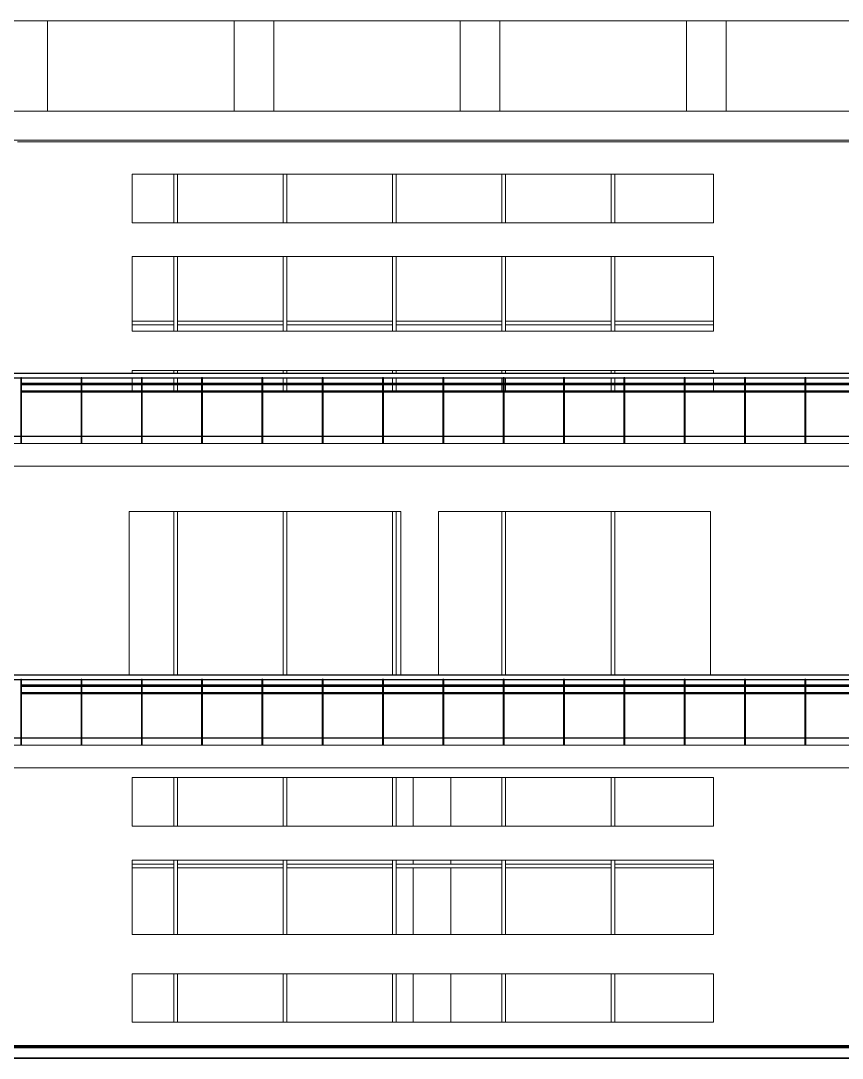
# Model space of a CAD drawing. Header units: millimetres. Extents: x 3062 to 3755, y 1606 to 1663.
# Drawn here: x 3256.272 to 3258.665, y 1630.855 to 1633.876 of the extents above; entities that cross this region are included whole.
import ezdxf

# ---------------------------------------------------------------- set-up
doc = ezdxf.new("R2010")
doc.units = ezdxf.units.MM
for name, color, linetype, lineweight in [('A-COLS', 52, 'Continuous', 9), ('A-FLOR', 192, 'Continuous', 9), ('A-GENM', 13, 'Continuous', 9), ('A-GLAZ-CWMG', 51, 'Continuous', 9), ('A-WALL', 113, 'Continuous', 9), ('AD6 PROJECT 1_dwg _2_', 8, 'Continuous', 9), ('adwwe', 4, 'Continuous', 9), ('col', 5, 'Continuous', 9), ('dimantions 2', 4, 'Continuous', 9), ('shbk', 7, 'Continuous', 9)]:
    doc.layers.add(name, color=color, linetype=linetype, lineweight=lineweight)
for name, color, linetype in [('A-Flor-Hral', 242, 'Continuous'), ('stairs', 1, 'Continuous'), ('WORK', 7, 'Continuous')]:
    doc.layers.add(name, color=color, linetype=linetype)

# ---------------------------------------------------------------- blocks, each defined once
blk = doc.blocks.new('AD6 PROJECT 1_dwg _2_-376432-East')
at = {"lineweight": 9}
for p, q in [((-103380, 0), (-68402, 0)), ((-103380, 0), (-63089, 0)), ((-95356, 0), (-56733, 0)), ((-117718, 0), (2282, 0)), ((-88650, 0), (-67836, 0)), ((-78650, 0), (-77836, 0)), ((-78650, 0), (-77850, 0)), ((-77850, 0), (-78650, 0)), ((-78650, 0), (-77850, 0)), ((-77850, 0), (-78650, 0)), ((-77836, 0), (-78636, 0)), ((-78636, 0), (-77836, 0)), ((-77836, 0), (-78636, 0)), ((-77850, 0), (-77836, 0)), ((-75350, 0), (-75336, 0)), ((-72850, 0), (-72836, 0)), ((-70350, 0), (-70336, 0)), ((-65752, 0), (-68402, 0)), ((-68402, 0), (-65752, 0))]:
    blk.add_line(p, q, dxfattribs=at)
at = {"lineweight": 9, "flags": 128}
blk.add_lwpolyline([(-117718, 0), (2282, 0)], close=True, dxfattribs=at)
for points in [[(-67836, 0), (-67850, 0), (-88650, 0)], [(-67904, 0), (-68404, 0), (-67904, 0)]]:
    blk.add_lwpolyline(points, dxfattribs=at)
at = {"layer": 'adwwe'}
for p, q in [((-68380, 0), (-88380, 0)), ((-88380, 0), (-68380, 0))]:
    blk.add_line(p, q, dxfattribs=at)
at = {"layer": 'col'}
for p, q in [((-78278, 0), (-78778, 0)), ((-78778, 0), (-78278, 0)), ((-78278, 0), (-78778, 0)), ((-78778, 0), (-78278, 0)), ((-78278, 0), (-78778, 0)), ((-78778, 0), (-78278, 0)), ((-78278, 0), (-78778, 0)), ((-78778, 0), (-78278, 0)), ((-78224, 0), (-78724, 0)), ((-78724, 0), (-78224, 0)), ((-78224, 0), (-78724, 0)), ((-78724, 0), (-78224, 0)), ((-78224, 0), (-78724, 0)), ((-78724, 0), (-78224, 0)), ((-78224, 0), (-78724, 0)), ((-78724, 0), (-78224, 0)), ((-78224, 0), (-78724, 0)), ((-78724, 0), (-78224, 0)), ((-78219, 0), (-78719, 0)), ((-78719, 0), (-78219, 0)), ((-78219, 0), (-78719, 0)), ((-78719, 0), (-78219, 0)), ((-73130, 0), (-73630, 0)), ((-73630, 0), (-73130, 0)), ((-73130, 0), (-73630, 0)), ((-73630, 0), (-73130, 0)), ((-73130, 0), (-73630, 0)), ((-73630, 0), (-73130, 0)), ((-73130, 0), (-73630, 0)), ((-73630, 0), (-73130, 0)), ((-73130, 0), (-73630, 0)), ((-73630, 0), (-73130, 0)), ((-73130, 0), (-73630, 0)), ((-73630, 0), (-73130, 0)), ((-68130, 0), (-68630, 0)), ((-68630, 0), (-68130, 0)), ((-67980, 0), (-68480, 0)), ((-68480, 0), (-67980, 0)), ((-67980, 0), (-68480, 0)), ((-68480, 0), (-67980, 0)), ((-67980, 0), (-68480, 0)), ((-68480, 0), (-67980, 0)), ((-67980, 0), (-68480, 0)), ((-68480, 0), (-67980, 0)), ((-67980, 0), (-68480, 0)), ((-68480, 0), (-67980, 0)), ((-67978, 0), (-68478, 0)), ((-68478, 0), (-67978, 0)), ((-67977, 0), (-68477, 0)), ((-68477, 0), (-67977, 0)), ((-67977, 0), (-68477, 0)), ((-68477, 0), (-67977, 0))]:
    blk.add_line(p, q, dxfattribs=at)
at = {"layer": 'dimantions 2', "color": 130, "lineweight": 140}
for p, q in [((-25075, 0), (-106757, 0)), ((-24811, 0), (-106493, 0)), ((-19014, 0), (-100697, 0)), ((-19014, 0), (-100697, 0)), ((-19014, 0), (-100697, 0)), ((-19014, 0), (-100697, 0)), ((-19014, 0), (-100697, 0)), ((-19014, 0), (-100697, 0))]:
    blk.add_line(p, q, dxfattribs=at)
at = {"layer": 'shbk'}
blk.add_line((-3380, 0), (-103380, 0), dxfattribs=at)
blk.add_line((-3380, 0), (-103380, 0), dxfattribs=at)
blk.add_line((-3380, 0), (-103380, 0), dxfattribs=at)
blk.add_line((-3380, 0), (-103380, 0), dxfattribs=at)
blk.add_line((-3380, 0), (-103380, 0), dxfattribs=at)
blk.add_line((-3380, 0), (-103380, 0), dxfattribs=at)
blk.add_line((-3380, 0), (-103380, 0), dxfattribs=at)
blk.add_line((-3380, 0), (-103380, 0), dxfattribs=at)
blk.add_line((-3380, 0), (-103380, 0), dxfattribs=at)
blk.add_line((-3380, 0), (-103380, 0), dxfattribs=at)
blk.add_line((-3380, 0), (-103380, 0), dxfattribs=at)
blk.add_line((-3380, 0), (-103380, 0), dxfattribs=at)
blk.add_line((-3380, 0), (-103380, 0), dxfattribs=at)
blk.add_line((-3380, 0), (-103380, 0), dxfattribs=at)
blk.add_line((-3380, 0), (-103380, 0), dxfattribs=at)
blk.add_line((-3380, 0), (-103380, 0), dxfattribs=at)
blk.add_line((-3380, 0), (-103380, 0), dxfattribs=at)
blk.add_line((-3380, 0), (-103380, 0), dxfattribs=at)
blk.add_line((-3380, 0), (-103380, 0), dxfattribs=at)
blk.add_line((-3380, 0), (-103380, 0), dxfattribs=at)
at = {"layer": 'shbk', "flags": 128}
blk.add_lwpolyline([(-3380, 0), (-103380, 0)], close=True, dxfattribs=at)
at = {"layer": 'stairs'}
for p, q in [((-61964, 0), (-78682, 0)), ((-70374, 0), (-68380, 0)), ((2282, 0), (-117718, 0)), ((-117718, 0), (2282, 0)), ((-68380, 0), (-93380, 0)), ((-93380, 0), (-68180, 0)), ((-90926, 0), (-78580, 0)), ((-78580, 0), (-90926, 0)), ((-78780, 0), (-88780, 0)), ((-78580, 0), (-88380, 0)), ((-88380, 0), (-78580, 0)), ((-67980, 0), (-78780, 0)), ((-68380, 0), (-78380, 0)), ((-78380, 0), (-68380, 0)), ((-68380, 0), (-78380, 0)), ((-78380, 0), (-68380, 0)), ((-76627, 0), (-69473, 0)), ((-69473, 0), (-76627, 0)), ((-68380, 0), (-76627, 0)), ((-76627, 0), (-68380, 0)), ((-76627, 0), (-69473, 0)), ((-69473, 0), (-76627, 0)), ((-76627, 0), (-68380, 0)), ((-68180, 0), (-66297, 0)), ((-58780, 0), (-67980, 0))]:
    blk.add_line(p, q, dxfattribs=at)
at = {"layer": 'stairs', "flags": 128}
for points in [[(-91326, 0), (-78380, 0), (-67980, 0)], [(-70374, 0), (-68380, 0), (-76627, 0)], [(-68380, 0), (-63380, 0), (-58380, 0)], [(-58780, 0), (-63380, 0), (-67980, 0)]]:
    blk.add_lwpolyline(points, dxfattribs=at)
at = {"layer": 'WORK'}
for p, q in [((-97350, 0), (-31372, 0)), ((-96950, 0), (-67850, 0)), ((-96733, 0), (-68402, 0)), ((-94684, 0), (-68402, 0)), ((-88143, 0), (-78595, 0)), ((-88143, 0), (-78595, 0)), ((-86150, 0), (-57050, 0)), ((-73378, 0), (-79278, 0)), ((-78917, 0), (-78117, 0)), ((-78656, 0), (-53466, 0)), ((-78656, 0), (-53466, 0)), ((-68390, 0), (-70350, 0)), ((-68484, 0), (-70350, 0)), ((-66637, 0), (-68484, 0)), ((-66238, 0), (-68402, 0)), ((2309, 0), (-117691, 0)), ((-117691, 0), (2309, 0)), ((2309, 0), (-117691, 0)), ((-97691, 0), (-78656, 0)), ((-97691, 0), (-78595, 0)), ((-97691, 0), (-78656, 0)), ((-97691, 0), (-78595, 0)), ((-78656, 0), (-85691, 0)), ((-78656, 0), (-85691, 0)), ((-81086, 0), (-78436, 0)), ((-78436, 0), (-81086, 0)), ((-78656, 0), (-61937, 0)), ((-78656, 0), (-61937, 0)), ((-78650, 0), (-77850, 0)), ((-77850, 0), (-78650, 0)), ((-78650, 0), (-77850, 0)), ((-77850, 0), (-78650, 0)), ((-53466, 0), (-78595, 0)), ((-78595, 0), (-61932, 0)), ((-53466, 0), (-78595, 0)), ((-61932, 0), (-78595, 0)), ((-75658, 0), (-77604, 0)), ((-77604, 0), (-75658, 0)), ((-75658, 0), (-77604, 0)), ((-77604, 0), (-75658, 0)), ((-75658, 0), (-77604, 0)), ((-77604, 0), (-75658, 0)), ((-75644, 0), (-77590, 0)), ((-77590, 0), (-75644, 0)), ((-73897, 0), (-76547, 0)), ((-76547, 0), (-73897, 0)), ((-76212, 0), (-73561, 0)), ((-73561, 0), (-76212, 0)), ((-73158, 0), (-75104, 0)), ((-75104, 0), (-73158, 0)), ((-73158, 0), (-75104, 0)), ((-75104, 0), (-73158, 0)), ((-73158, 0), (-75104, 0)), ((-75104, 0), (-73158, 0)), ((-73144, 0), (-75090, 0)), ((-75090, 0), (-73144, 0)), ((-74692, 0), (-72042, 0)), ((-72042, 0), (-74692, 0)), ((-70658, 0), (-72604, 0)), ((-72604, 0), (-70658, 0)), ((-70658, 0), (-72604, 0)), ((-72604, 0), (-70658, 0)), ((-70658, 0), (-72604, 0)), ((-72604, 0), (-70658, 0)), ((-70644, 0), (-72590, 0)), ((-72590, 0), (-70644, 0)), ((-68158, 0), (-70104, 0)), ((-70104, 0), (-68158, 0)), ((-68158, 0), (-70104, 0)), ((-70104, 0), (-68158, 0)), ((-68144, 0), (-70090, 0)), ((-70090, 0), (-68144, 0))]:
    blk.add_line(p, q, dxfattribs=at)
at = {"layer": 'WORK', "flags": 128}
for points in [[(-75350, 0), (-31773, 0), (-97351, 0)], [(-88650, 0), (-87431, 0), (-86150, 0), (-84931, 0), (-83650, 0), (-82431, 0), (-81150, 0), (-79931, 0), (-78650, 0)], [(-88650, 0), (-87431, 0), (-86150, 0), (-84931, 0), (-83650, 0), (-82431, 0), (-81150, 0), (-79931, 0), (-78650, 0)], [(-77850, 0), (-76631, 0), (-75350, 0), (-74131, 0), (-72850, 0), (-71631, 0), (-70350, 0), (-69131, 0), (-67850, 0)], [(-77836, 0), (-76617, 0), (-75336, 0), (-74117, 0), (-72836, 0), (-71617, 0), (-70336, 0), (-69117, 0), (-67836, 0)], [(-92754, 0), (-91950, 0), (-90731, 0), (-89450, 0), (-88650, 0), (-87431, 0), (-86150, 0), (-84931, 0), (-83650, 0), (-82431, 0), (-81150, 0), (-79931, 0), (-78650, 0), (-77850, 0)], [(-86150, 0), (-84931, 0), (-83650, 0), (-82431, 0), (-81150, 0), (-79931, 0), (-78650, 0)], [(-77850, 0), (-78650, 0), (-77850, 0), (-76631, 0), (-75350, 0), (-74131, 0), (-72850, 0), (-71631, 0), (-70350, 0), (-69131, 0), (-67850, 0)], [(-75350, 0), (-76631, 0), (-77850, 0)], [(-76212, 0), (-76711, 0), (-76212, 0)], [(-75350, 0), (-74131, 0), (-72850, 0), (-71631, 0), (-70350, 0)], [(-74692, 0), (-75192, 0), (-74692, 0)], [(-73897, 0), (-73397, 0), (-73897, 0)]]:
    blk.add_lwpolyline(points, dxfattribs=at)
blk.add_lwpolyline([(-77850, 0), (-78650, 0)], close=True, dxfattribs=at)
blk = doc.blocks.new('Generic Models 12 - Generic Models 12-397326-East')
at = {"layer": 'A-GENM'}
for p, q in [((-84607, 12406), (-84607, 13607)), ((-84607, 13607), (-63480, 13607)), ((-84607, 12406), (-84607, 13607)), ((-84080, 13607), (-84607, 13607)), ((-84080, 13607), (-84080, 12406)), ((-82007, 12406), (-82007, 13607)), ((-81480, 13607), (-82007, 13607)), ((-81480, 13607), (-81480, 12406)), ((-79007, 12406), (-79007, 13607)), ((-78480, 13607), (-79007, 13607)), ((-78480, 13607), (-78480, 12406)), ((-76007, 12406), (-76007, 13607)), ((-75480, 13607), (-76007, 13607)), ((-75480, 13607), (-75480, 12406)), ((-73007, 12406), (-73007, 13607)), ((-72480, 13607), (-73007, 13607)), ((-72480, 13607), (-72480, 12406)), ((-70007, 12406), (-70007, 13607)), ((-69480, 13607), (-70007, 13607)), ((-69480, 13607), (-69480, 12406)), ((-67007, 12406), (-67007, 13607)), ((-66480, 13607), (-67007, 13607)), ((-66480, 13607), (-66480, 12406)), ((-64007, 12406), (-64007, 13607)), ((-63480, 13607), (-64007, 13607)), ((-63480, 13607), (-63480, 12406)), ((-63480, 13607), (-63480, 12406)), ((-84607, 12025), (-84607, 12406)), ((-63480, 12406), (-84607, 12406)), ((-63480, 12406), (-84607, 12406)), ((-84080, 12406), (-84607, 12406)), ((-81480, 12406), (-82007, 12406)), ((-78480, 12406), (-79007, 12406)), ((-75480, 12406), (-76007, 12406)), ((-72480, 12406), (-73007, 12406)), ((-69480, 12406), (-70007, 12406)), ((-66480, 12406), (-67007, 12406)), ((-63480, 12406), (-64007, 12406)), ((-63480, 12406), (-63480, 12000))]:
    blk.add_line(p, q, dxfattribs=at)
blk = doc.blocks.new('Rectangular Mullion - 50 x 150mm-361619-East')
at = {"layer": 'A-GLAZ-CWMG'}
for p, q in [((-76805, 2425), (-77358, 2425)), ((-77358, 2375), (-76805, 2375)), ((-76805, 2425), (-76805, 2375))]:
    blk.add_line(p, q, dxfattribs=at)
blk = doc.blocks.new('Rectangular Mullion - 50 x 150mm-361620-East')
at = {"layer": 'A-GLAZ-CWMG'}
for p, q in [((-76755, 2375), (-76755, 2425)), ((-75355, 2425), (-76755, 2425)), ((-76755, 2375), (-75355, 2375)), ((-75355, 2425), (-75355, 2375))]:
    blk.add_line(p, q, dxfattribs=at)
blk = doc.blocks.new('Rectangular Mullion - 50 x 150mm-V219-East')
at = {"layer": 'A-GLAZ-CWMG'}
for p, q in [((-70955, 2375), (-70955, 2425)), ((-69648, 2425), (-70955, 2425)), ((-70955, 2375), (-69648, 2375))]:
    blk.add_line(p, q, dxfattribs=at)
blk = doc.blocks.new('Rectangular Mullion - 50 x 150mm-V220-East')
at = {"layer": 'A-GLAZ-CWMG'}
for p, q in [((-76805, 2400), (-76805, 1491)), ((-76755, 1491), (-76755, 2400)), ((-76805, 971), (-76805, 328)), ((-76755, 328), (-76755, 971))]:
    blk.add_line(p, q, dxfattribs=at)
blk = doc.blocks.new('Rectangular Mullion - 50 x 150mm-V221-East')
at = {"layer": 'A-GLAZ-CWMG'}
for p, q in [((-76805, 3571), (-76805, 2928)), ((-76755, 2928), (-76755, 3571)), ((-76805, 2479), (-76805, 2400)), ((-76755, 2400), (-76755, 2479))]:
    blk.add_line(p, q, dxfattribs=at)
blk = doc.blocks.new('Rectangular Mullion - 50 x 150mm-V222-East')
at = {"layer": 'A-GLAZ-CWMG'}
for p, q in [((-76805, 7101), (-76805, 4930)), ((-76755, 4930), (-76755, 7101))]:
    blk.add_line(p, q, dxfattribs=at)
blk = doc.blocks.new('Rectangular Mullion - 50 x 150mm-V223-East')
at = {"layer": 'A-GLAZ-CWMG'}
for p, q in [((-75355, 7101), (-75355, 4930)), ((-75305, 4930), (-75305, 7101))]:
    blk.add_line(p, q, dxfattribs=at)
blk = doc.blocks.new('Rectangular Mullion - 50 x 150mm-V224-East')
at = {"layer": 'A-GLAZ-CWMG'}
for p, q in [((-73905, 7101), (-73905, 4929)), ((-73855, 4930), (-73855, 7101))]:
    blk.add_line(p, q, dxfattribs=at)
blk = doc.blocks.new('Rectangular Mullion - 50 x 150mm-V225-East')
at = {"layer": 'A-GLAZ-CWMG'}
for p, q in [((-72455, 7101), (-72455, 4930)), ((-72405, 4930), (-72405, 7101))]:
    blk.add_line(p, q, dxfattribs=at)
blk = doc.blocks.new('Rectangular Mullion - 50 x 150mm-V226-East')
at = {"layer": 'A-GLAZ-CWMG'}
for p, q in [((-71005, 7101), (-71005, 4930)), ((-70955, 4929), (-70955, 7101))]:
    blk.add_line(p, q, dxfattribs=at)
blk = doc.blocks.new('Rectangular Mullion - 50 x 150mm-V227-East')
at = {"layer": 'A-GLAZ-CWMG'}
for p, q in [((-76805, 9600), (-76805, 9491)), ((-76755, 9491), (-76755, 9600)), ((-76805, 8971), (-76805, 8930)), ((-76755, 8930), (-76755, 8971)), ((-76805, 8870), (-76805, 8800)), ((-76755, 8800), (-76755, 8870)), ((-76805, 8780), (-76805, 8700)), ((-76755, 8700), (-76755, 8780))]:
    blk.add_line(p, q, dxfattribs=at)
blk = doc.blocks.new('Rectangular Mullion - 50 x 150mm-V228-East')
at = {"layer": 'A-GLAZ-CWMG'}
for p, q in [((-75355, 9600), (-75355, 9491)), ((-75305, 9491), (-75305, 9600)), ((-75355, 8971), (-75355, 8930)), ((-75305, 8930), (-75305, 8971)), ((-75355, 8870), (-75355, 8800)), ((-75305, 8800), (-75305, 8870)), ((-75355, 8780), (-75355, 8700)), ((-75305, 8700), (-75305, 8780))]:
    blk.add_line(p, q, dxfattribs=at)
blk = doc.blocks.new('Rectangular Mullion - 50 x 150mm-V229-East')
at = {"layer": 'A-GLAZ-CWMG'}
for p, q in [((-73905, 9600), (-73905, 9491)), ((-73855, 9491), (-73855, 9600)), ((-73905, 8971), (-73905, 8929)), ((-73855, 8930), (-73855, 8971)), ((-73905, 8870), (-73905, 8800)), ((-73855, 8800), (-73855, 8870)), ((-73905, 8780), (-73905, 8700)), ((-73855, 8700), (-73855, 8780))]:
    blk.add_line(p, q, dxfattribs=at)
blk = doc.blocks.new('Rectangular Mullion - 50 x 150mm-V230-East')
at = {"layer": 'A-GLAZ-CWMG'}
for p, q in [((-72455, 9600), (-72455, 9491)), ((-72405, 9491), (-72405, 9600)), ((-72455, 8971), (-72455, 8930)), ((-72405, 8930), (-72405, 8971)), ((-72455, 8870), (-72455, 8800)), ((-72405, 8800), (-72405, 8870)), ((-72455, 8780), (-72455, 8700)), ((-72405, 8700), (-72405, 8780))]:
    blk.add_line(p, q, dxfattribs=at)
blk = doc.blocks.new('Rectangular Mullion - 50 x 150mm-V231-East')
at = {"layer": 'A-GLAZ-CWMG'}
for p, q in [((-71005, 9600), (-71005, 9491)), ((-70955, 9491), (-70955, 9600)), ((-71005, 8971), (-71005, 8930)), ((-70955, 8929), (-70955, 8971)), ((-71005, 8870), (-71005, 8800)), ((-70955, 8800), (-70955, 8870)), ((-71005, 8780), (-71005, 8700)), ((-70955, 8700), (-70955, 8780))]:
    blk.add_line(p, q, dxfattribs=at)
blk = doc.blocks.new('Rectangular Mullion - 50 x 150mm-418065-East')
at = {"layer": 'A-GLAZ-CWMG'}
for p, q in [((-76805, 11571), (-76805, 10928)), ((-76755, 10928), (-76755, 11571)), ((-76805, 10479), (-76805, 9600)), ((-76755, 9600), (-76755, 10479))]:
    blk.add_line(p, q, dxfattribs=at)
blk = doc.blocks.new('Railing - 800mm-V307-East')
at = {"layer": 'A-Flor-Hral'}
blk.add_line((-50024, 4100), (-49236, 4100), dxfattribs=at)
blk = doc.blocks.new('Railing - 50 x 12mm-V306-East')
at = {"layer": 'A-Flor-Hral'}
for p, q in [((-49224, 4870), (-49236, 4870)), ((-49236, 4870), (-49236, 4000)), ((-49224, 4000), (-49224, 4870))]:
    blk.add_line(p, q, dxfattribs=at)
blk = doc.blocks.new('Railing - Railing-414402-East')
at = {"layer": 'A-Flor-Hral'}
for p, q in [((-78824, 4800), (-78036, 4800)), ((-78036, 4780), (-78824, 4780)), ((-78824, 4700), (-78036, 4700)), ((-78036, 4680), (-78824, 4680)), ((-78024, 4800), (-77236, 4800)), ((-77236, 4780), (-78024, 4780)), ((-78024, 4700), (-77236, 4700)), ((-77236, 4680), (-78024, 4680)), ((-77224, 4800), (-76436, 4800)), ((-76436, 4780), (-77224, 4780)), ((-77224, 4700), (-76436, 4700)), ((-76436, 4680), (-77224, 4680)), ((-76424, 4800), (-75636, 4800)), ((-75636, 4780), (-76424, 4780)), ((-76424, 4700), (-75636, 4700)), ((-75636, 4680), (-76424, 4680)), ((-75624, 4800), (-74836, 4800)), ((-74836, 4780), (-75624, 4780)), ((-75624, 4700), (-74836, 4700)), ((-74836, 4680), (-75624, 4680)), ((-74824, 4800), (-74036, 4800)), ((-74036, 4780), (-74824, 4780)), ((-74824, 4700), (-74036, 4700)), ((-74036, 4680), (-74824, 4680)), ((-74024, 4800), (-73236, 4800)), ((-73236, 4780), (-74024, 4780)), ((-74024, 4700), (-73236, 4700)), ((-73236, 4680), (-74024, 4680)), ((-73224, 4800), (-72436, 4800)), ((-72436, 4780), (-73224, 4780)), ((-73224, 4700), (-72436, 4700)), ((-72436, 4680), (-73224, 4680)), ((-72424, 4800), (-71636, 4800)), ((-71636, 4780), (-72424, 4780)), ((-72424, 4700), (-71636, 4700)), ((-71636, 4680), (-72424, 4680)), ((-71624, 4800), (-70836, 4800)), ((-70836, 4780), (-71624, 4780)), ((-71624, 4700), (-70836, 4700)), ((-70836, 4680), (-71624, 4680)), ((-70824, 4800), (-70036, 4800)), ((-70036, 4780), (-70824, 4780)), ((-70824, 4700), (-70036, 4700)), ((-70036, 4680), (-70824, 4680)), ((-70024, 4800), (-69236, 4800)), ((-69236, 4780), (-70024, 4780)), ((-70024, 4700), (-69236, 4700)), ((-69236, 4680), (-70024, 4680)), ((-69224, 4800), (-68436, 4800)), ((-68436, 4780), (-69224, 4780)), ((-69224, 4700), (-68436, 4700)), ((-68436, 4680), (-69224, 4680)), ((-68424, 4800), (-67636, 4800)), ((-67636, 4780), (-68424, 4780)), ((-68424, 4700), (-67636, 4700)), ((-67636, 4680), (-68424, 4680))]:
    blk.add_line(p, q, dxfattribs=at)
for name, p in [('Railing - 50 x 12mm-V306-East', (-29600, 0)), ('Railing - 50 x 12mm-V306-East', (-28800, 0)), ('Railing - 50 x 12mm-V306-East', (-28000, 0)), ('Railing - 50 x 12mm-V306-East', (-27200, 0)), ('Railing - 50 x 12mm-V306-East', (-26400, 0)), ('Railing - 50 x 12mm-V306-East', (-25600, 0)), ('Railing - 50 x 12mm-V306-East', (-24800, 0)), ('Railing - 50 x 12mm-V306-East', (-24000, 0)), ('Railing - 50 x 12mm-V306-East', (-23200, 0)), ('Railing - 50 x 12mm-V306-East', (-22400, 0)), ('Railing - 50 x 12mm-V306-East', (-21600, 0)), ('Railing - 50 x 12mm-V306-East', (-20800, 0)), ('Railing - 50 x 12mm-V306-East', (-20000, 0)), ('Railing - 50 x 12mm-V306-East', (-19200, 0)), ('Railing - 800mm-V307-East', (-29600, 0)), ('Railing - 800mm-V307-East', (-28800, 0)), ('Railing - 800mm-V307-East', (-28000, 0)), ('Railing - 800mm-V307-East', (-27200, 0)), ('Railing - 800mm-V307-East', (-26400, 0)), ('Railing - 800mm-V307-East', (-25600, 0)), ('Railing - 800mm-V307-East', (-24800, 0)), ('Railing - 800mm-V307-East', (-24000, 0)), ('Railing - 800mm-V307-East', (-23200, 0)), ('Railing - 800mm-V307-East', (-22400, 0)), ('Railing - 800mm-V307-East', (-21600, 0)), ('Railing - 800mm-V307-East', (-20800, 0)), ('Railing - 800mm-V307-East', (-20000, 0)), ('Railing - 800mm-V307-East', (-19200, 0)), ('Railing - 800mm-V307-East', (-18400, 0))]:
    blk.add_blockref(name, p)
blk = doc.blocks.new('Top Rail Type - Top Rail_Internal_-414576-East')
at = {"layer": 'A-Flor-Hral'}
for p, q in [((-49079, 4930), (-80580, 4930)), ((-80580, 4870), (-49079, 4870))]:
    blk.add_line(p, q, dxfattribs=at)
blk = doc.blocks.new('Railing - Railing-414598-East')
at = {"layer": 'A-Flor-Hral'}
for p, q in [((-78824, 8800), (-78036, 8800)), ((-78036, 8780), (-78824, 8780)), ((-78824, 8700), (-78036, 8700)), ((-78036, 8680), (-78824, 8680)), ((-78024, 8800), (-77236, 8800)), ((-77236, 8780), (-78024, 8780)), ((-78024, 8700), (-77236, 8700)), ((-77236, 8680), (-78024, 8680)), ((-77224, 8800), (-76436, 8800)), ((-76436, 8780), (-77224, 8780)), ((-77224, 8700), (-76436, 8700)), ((-76436, 8680), (-77224, 8680)), ((-76424, 8800), (-75636, 8800)), ((-75636, 8780), (-76424, 8780)), ((-76424, 8700), (-75636, 8700)), ((-75636, 8680), (-76424, 8680)), ((-75624, 8800), (-74836, 8800)), ((-74836, 8780), (-75624, 8780)), ((-75624, 8700), (-74836, 8700)), ((-74836, 8680), (-75624, 8680)), ((-74824, 8800), (-74036, 8800)), ((-74036, 8780), (-74824, 8780)), ((-74824, 8700), (-74036, 8700)), ((-74036, 8680), (-74824, 8680)), ((-74024, 8800), (-73236, 8800)), ((-73236, 8780), (-74024, 8780)), ((-74024, 8700), (-73236, 8700)), ((-73236, 8680), (-74024, 8680)), ((-73224, 8800), (-72436, 8800)), ((-72436, 8780), (-73224, 8780)), ((-73224, 8700), (-72436, 8700)), ((-72436, 8680), (-73224, 8680)), ((-72424, 8800), (-71636, 8800)), ((-71636, 8780), (-72424, 8780)), ((-72424, 8700), (-71636, 8700)), ((-71636, 8680), (-72424, 8680)), ((-71624, 8800), (-70836, 8800)), ((-70836, 8780), (-71624, 8780)), ((-71624, 8700), (-70836, 8700)), ((-70836, 8680), (-71624, 8680)), ((-70824, 8800), (-70036, 8800)), ((-70036, 8780), (-70824, 8780)), ((-70824, 8700), (-70036, 8700)), ((-70036, 8680), (-70824, 8680)), ((-70024, 8800), (-69236, 8800)), ((-69236, 8780), (-70024, 8780)), ((-70024, 8700), (-69236, 8700)), ((-69236, 8680), (-70024, 8680)), ((-69224, 8800), (-68436, 8800)), ((-68436, 8780), (-69224, 8780)), ((-69224, 8700), (-68436, 8700)), ((-68436, 8680), (-69224, 8680)), ((-68424, 8800), (-67636, 8800)), ((-67636, 8780), (-68424, 8780)), ((-68424, 8700), (-67636, 8700)), ((-67636, 8680), (-68424, 8680))]:
    blk.add_line(p, q, dxfattribs=at)
for name, p in [('Railing - 50 x 12mm-V306-East', (-29600, 4000)), ('Railing - 50 x 12mm-V306-East', (-28800, 4000)), ('Railing - 50 x 12mm-V306-East', (-28000, 4000)), ('Railing - 50 x 12mm-V306-East', (-27200, 4000)), ('Railing - 50 x 12mm-V306-East', (-26400, 4000)), ('Railing - 50 x 12mm-V306-East', (-25600, 4000)), ('Railing - 50 x 12mm-V306-East', (-24800, 4000)), ('Railing - 50 x 12mm-V306-East', (-24000, 4000)), ('Railing - 50 x 12mm-V306-East', (-23200, 4000)), ('Railing - 50 x 12mm-V306-East', (-22400, 4000)), ('Railing - 50 x 12mm-V306-East', (-21600, 4000)), ('Railing - 50 x 12mm-V306-East', (-20800, 4000)), ('Railing - 50 x 12mm-V306-East', (-20000, 4000)), ('Railing - 50 x 12mm-V306-East', (-19200, 4000)), ('Railing - 800mm-V307-East', (-29600, 4000)), ('Railing - 800mm-V307-East', (-28800, 4000)), ('Railing - 800mm-V307-East', (-28000, 4000)), ('Railing - 800mm-V307-East', (-27200, 4000)), ('Railing - 800mm-V307-East', (-26400, 4000)), ('Railing - 800mm-V307-East', (-25600, 4000)), ('Railing - 800mm-V307-East', (-24800, 4000)), ('Railing - 800mm-V307-East', (-24000, 4000)), ('Railing - 800mm-V307-East', (-23200, 4000)), ('Railing - 800mm-V307-East', (-22400, 4000)), ('Railing - 800mm-V307-East', (-21600, 4000)), ('Railing - 800mm-V307-East', (-20800, 4000)), ('Railing - 800mm-V307-East', (-20000, 4000)), ('Railing - 800mm-V307-East', (-19200, 4000)), ('Railing - 800mm-V307-East', (-18400, 4000))]:
    blk.add_blockref(name, p)
blk = doc.blocks.new('Top Rail Type - Top Rail_Internal_-414610-East')
at = {"layer": 'A-Flor-Hral'}
for p, q in [((-49079, 8930), (-80580, 8930)), ((-80580, 8870), (-49079, 8870))]:
    blk.add_line(p, q, dxfattribs=at)

msp = doc.modelspace()

# ---------------------------------------------------------------- linework, layer by layer
at = {"layer": 'A-COLS'}
for p, q in [((3257.4156, 1631.5307), (3257.4156, 1631.6719)), ((3257.5254, 1631.6719), (3257.5254, 1631.5307)), ((3257.4156, 1631.4201), (3257.4156, 1631.4319)), ((3257.5254, 1631.4319), (3257.5254, 1631.4201)), ((3257.4156, 1631.2149), (3257.4156, 1631.4092)), ((3257.5254, 1631.4092), (3257.5254, 1631.2149)), ((3257.4156, 1630.9597), (3257.4156, 1631.1009)), ((3257.5254, 1631.1009), (3257.5254, 1630.9597))]:
    msp.add_line(p, q, dxfattribs=at)
at = {"layer": 'A-FLOR'}
for p, q in [((3256.3065, 1633.5231), (3260.7759, 1633.5231)), ((3253.7368, 1632.6446), (3262.8514, 1632.6446)), ((3262.8514, 1632.5787), (3253.7368, 1632.5787)), ((3252.1994, 1631.7661), (3262.8514, 1631.7661)), ((3262.8514, 1631.7002), (3252.1994, 1631.7002))]:
    msp.add_line(p, q, dxfattribs=at)
at = {"layer": 'A-FLOR', "lineweight": 35}
for p, q in [((3274.0881, 1630.8875), (3247.7326, 1630.8875)), ((3247.7326, 1630.8546), (3274.0881, 1630.8546))]:
    msp.add_line(p, q, dxfattribs=at)
at = {"layer": 'A-WALL'}
for p, q in [((3259.0261, 1633.5285), (3252.8849, 1633.5285)), ((3256.3065, 1633.5231), (3256.2626, 1633.5231)), ((3256.5967, 1633.2877), (3256.5967, 1633.4289)), ((3256.5967, 1633.4289), (3258.2901, 1633.4289)), ((3258.2901, 1633.4289), (3258.2901, 1633.2877)), ((3258.2901, 1633.2877), (3256.5967, 1633.2877)), ((3256.5967, 1632.972), (3256.5967, 1633.189)), ((3256.5967, 1633.189), (3258.2901, 1633.189)), ((3258.2901, 1633.189), (3258.2901, 1632.972)), ((3258.2901, 1632.972), (3256.5967, 1632.972)), ((3256.5967, 1632.8486), (3256.5967, 1632.8579)), ((3256.5967, 1632.8579), (3258.2901, 1632.8579)), ((3258.2901, 1632.8579), (3258.2901, 1632.8487)), ((3256.5967, 1632.8203), (3256.5967, 1632.8357)), ((3256.5967, 1632.7983), (3256.5967, 1632.8159)), ((3258.2901, 1632.8357), (3258.2901, 1632.8203)), ((3258.2901, 1632.8159), (3258.2901, 1632.7983)), ((3256.5879, 1631.9702), (3256.5879, 1632.4472)), ((3256.5879, 1632.4472), (3257.3797, 1632.4472)), ((3257.3797, 1632.4472), (3257.3797, 1631.9702)), ((3257.4895, 1631.9703), (3257.4895, 1632.4472)), ((3257.4895, 1632.4472), (3258.2813, 1632.4472)), ((3258.2813, 1632.4472), (3258.2813, 1631.9702)), ((3256.6236, 1631.9571), (3256.5879, 1631.9571)), ((3256.7993, 1631.9571), (3256.6263, 1631.9571)), ((3256.975, 1631.9571), (3256.802, 1631.9571)), ((3257.1507, 1631.9571), (3256.9777, 1631.9571)), ((3257.3264, 1631.9571), (3257.1534, 1631.9571)), ((3257.3797, 1631.9571), (3257.3291, 1631.9571)), ((3257.5021, 1631.9571), (3257.4895, 1631.9571)), ((3257.6778, 1631.9571), (3257.5048, 1631.9571)), ((3257.8535, 1631.9571), (3257.6805, 1631.9571)), ((3258.0293, 1631.9571), (3257.8562, 1631.9571)), ((3258.205, 1631.9571), (3258.0319, 1631.9571)), ((3258.2813, 1631.9571), (3258.2076, 1631.9571)), ((3256.5967, 1631.5307), (3256.5967, 1631.6719)), ((3256.5967, 1631.6719), (3258.2901, 1631.6719)), ((3258.2901, 1631.6719), (3258.2901, 1631.5307)), ((3258.2901, 1631.5307), (3256.5967, 1631.5307)), ((3256.5967, 1631.2149), (3256.5967, 1631.4319)), ((3256.5967, 1631.4319), (3258.2901, 1631.4319)), ((3258.2901, 1631.4319), (3258.2901, 1631.2149)), ((3258.2901, 1631.2149), (3256.5967, 1631.2149)), ((3256.5967, 1630.9597), (3256.5967, 1631.1009)), ((3256.5967, 1631.1009), (3258.2901, 1631.1009)), ((3258.2901, 1631.1009), (3258.2901, 1630.9597)), ((3258.2901, 1630.9597), (3256.5967, 1630.9597))]:
    msp.add_line(p, q, dxfattribs=at)

# ---------------------------------------------------------------- block references
at = {"layer": 'A-Flor-Hral', "xscale": 0.0002196296132476449, "yscale": 0.0002196296132476449, "zscale": 0.0002196296132476449}
for name in ['Top Rail Type - Top Rail_Internal_-414610-East', 'Railing - Railing-414598-East', 'Top Rail Type - Top Rail_Internal_-414576-East', 'Railing - Railing-414402-East']:
    msp.add_blockref(name, (3273.5868, 1630.8875), dxfattribs=at)
at = {"layer": 'A-GENM', "xscale": 0.0002196296132476449, "yscale": 0.0002196296132476449, "zscale": 0.0002196296132476449}
msp.add_blockref('Generic Models 12 - Generic Models 12-397326-East', (3273.5868, 1630.8875), dxfattribs=at)
at = {"layer": 'A-GLAZ-CWMG', "xscale": 0.0002196296132476449, "yscale": 0.0002196296132476449, "zscale": 0.0002196296132476449}
for name, p in [('Rectangular Mullion - 50 x 150mm-418065-East', (3273.5868, 1630.8875)), ('Rectangular Mullion - 50 x 150mm-418065-East', (3273.9053, 1630.8875)), ('Rectangular Mullion - 50 x 150mm-418065-East', (3274.2238, 1630.8875)), ('Rectangular Mullion - 50 x 150mm-418065-East', (3274.5422, 1630.8875)), ('Rectangular Mullion - 50 x 150mm-418065-East', (3274.8607, 1630.8875)), ('Rectangular Mullion - 50 x 150mm-361619-East', (3273.5868, 1632.4689)), ('Rectangular Mullion - 50 x 150mm-V227-East', (3273.5868, 1630.8875)), ('Rectangular Mullion - 50 x 150mm-361620-East', (3273.5868, 1632.4689)), ('Rectangular Mullion - 50 x 150mm-V228-East', (3273.5868, 1630.8875)), ('Rectangular Mullion - 50 x 150mm-361620-East', (3273.9053, 1632.4689)), ('Rectangular Mullion - 50 x 150mm-V229-East', (3273.5868, 1630.8875)), ('Rectangular Mullion - 50 x 150mm-361620-East', (3274.2238, 1632.4689)), ('Rectangular Mullion - 50 x 150mm-V230-East', (3273.5868, 1630.8875)), ('Rectangular Mullion - 50 x 150mm-361620-East', (3274.5422, 1632.4689)), ('Rectangular Mullion - 50 x 150mm-V231-East', (3273.5868, 1630.8875)), ('Rectangular Mullion - 50 x 150mm-V219-East', (3273.5868, 1632.4689)), ('Rectangular Mullion - 50 x 150mm-V222-East', (3273.5868, 1630.8875)), ('Rectangular Mullion - 50 x 150mm-V223-East', (3273.5868, 1630.8875)), ('Rectangular Mullion - 50 x 150mm-V224-East', (3273.5868, 1630.8875)), ('Rectangular Mullion - 50 x 150mm-V225-East', (3273.5868, 1630.8875)), ('Rectangular Mullion - 50 x 150mm-V226-East', (3273.5868, 1630.8875)), ('Rectangular Mullion - 50 x 150mm-V221-East', (3273.5868, 1630.8875)), ('Rectangular Mullion - 50 x 150mm-V221-East', (3273.9053, 1630.8875)), ('Rectangular Mullion - 50 x 150mm-V221-East', (3274.2238, 1630.8875)), ('Rectangular Mullion - 50 x 150mm-V221-East', (3274.5422, 1630.8875)), ('Rectangular Mullion - 50 x 150mm-V221-East', (3274.8607, 1630.8875)), ('Rectangular Mullion - 50 x 150mm-361619-East', (3273.5868, 1630.8875)), ('Rectangular Mullion - 50 x 150mm-361620-East', (3273.5868, 1630.8875)), ('Rectangular Mullion - 50 x 150mm-361620-East', (3273.9053, 1630.8875)), ('Rectangular Mullion - 50 x 150mm-361620-East', (3274.2238, 1630.8875)), ('Rectangular Mullion - 50 x 150mm-361620-East', (3274.5422, 1630.8875)), ('Rectangular Mullion - 50 x 150mm-V219-East', (3273.5868, 1630.8875)), ('Rectangular Mullion - 50 x 150mm-V220-East', (3273.5868, 1630.8875)), ('Rectangular Mullion - 50 x 150mm-V220-East', (3273.9053, 1630.8875)), ('Rectangular Mullion - 50 x 150mm-V220-East', (3274.2238, 1630.8875)), ('Rectangular Mullion - 50 x 150mm-V220-East', (3274.5422, 1630.8875)), ('Rectangular Mullion - 50 x 150mm-V220-East', (3274.8607, 1630.8875))]:
    msp.add_blockref(name, p, dxfattribs=at)
at = {"layer": 'AD6 PROJECT 1_dwg _2_', "color": 7, "xscale": 0.0002196296132476449, "yscale": 0.0002196296132476449, "zscale": 0.0002196296132476449}
msp.add_blockref('AD6 PROJECT 1_dwg _2_-376432-East', (3273.5868, 1630.8875), dxfattribs=at)

doc.saveas('drawing.dxf')
